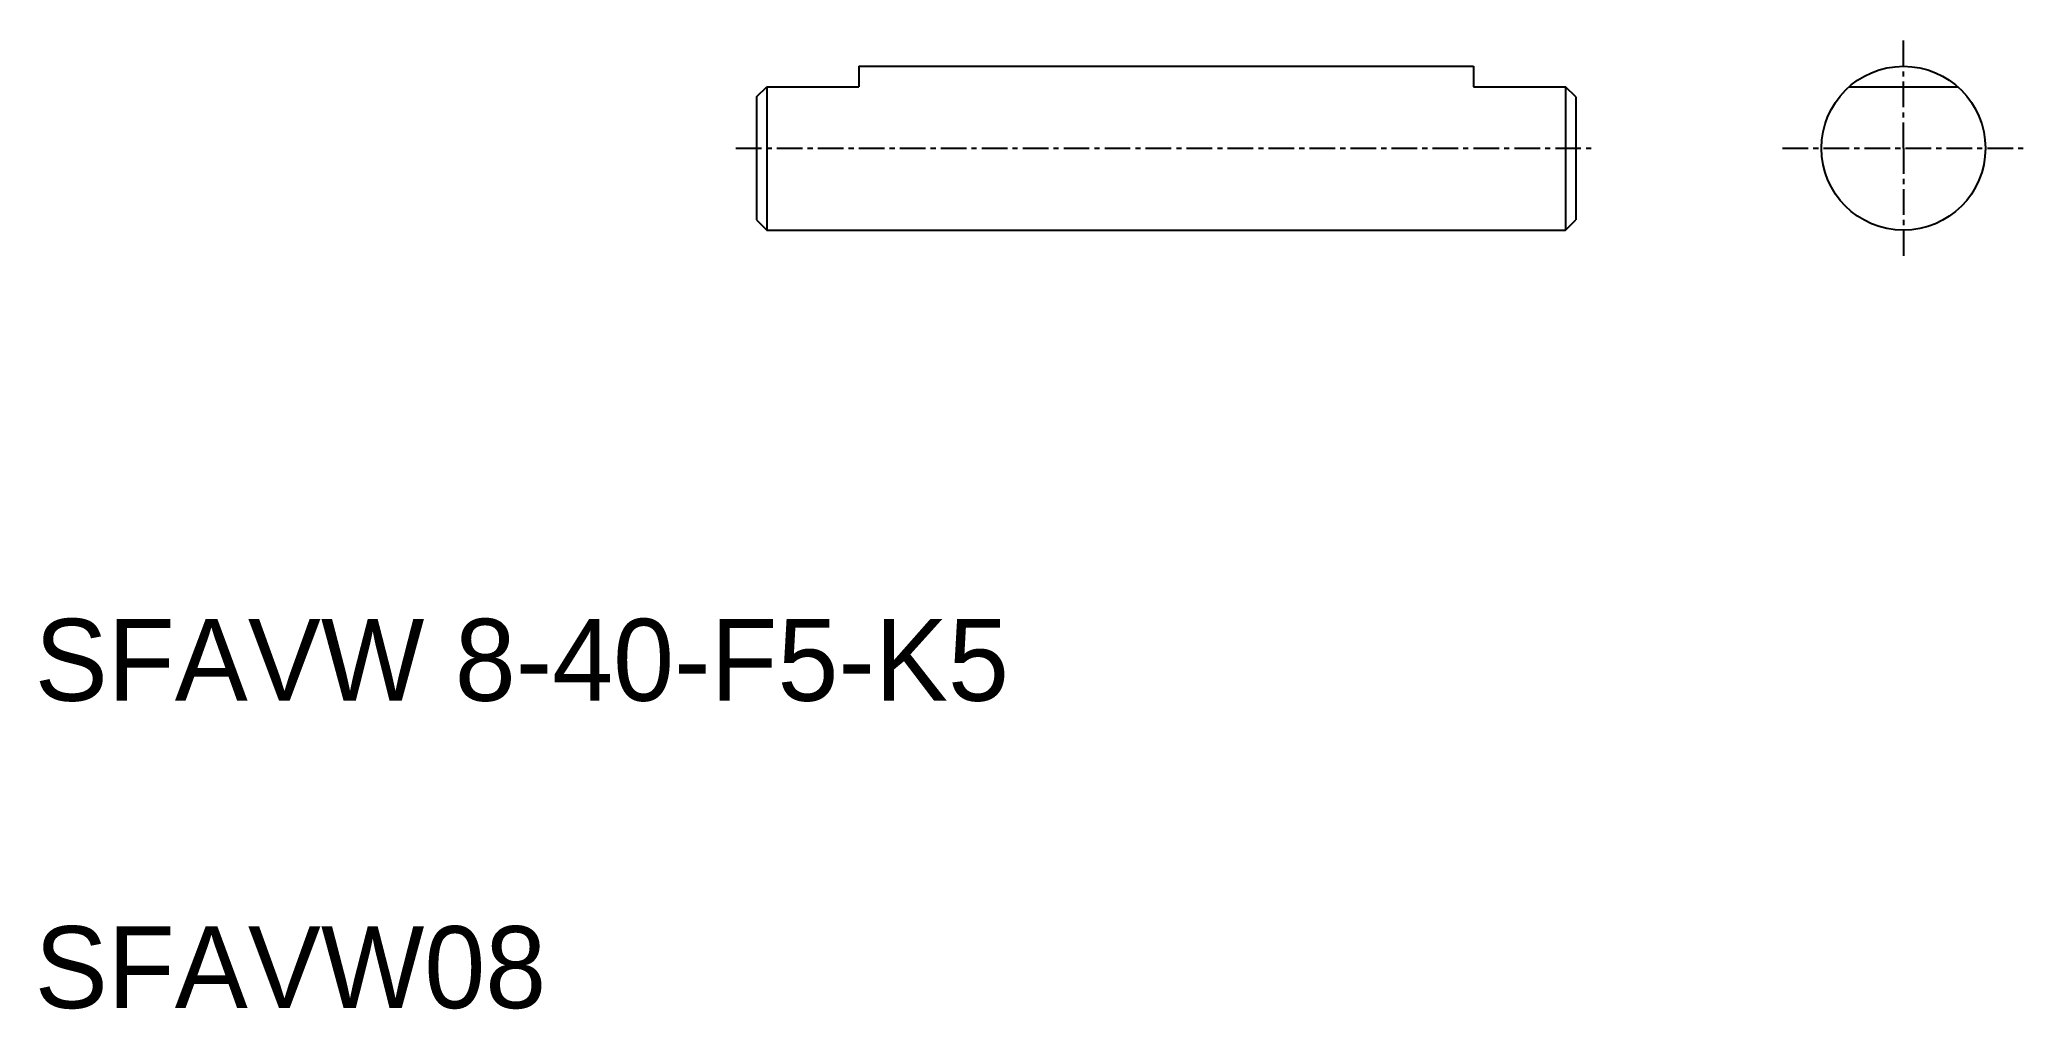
# Model space of a CAD drawing. Extents: x 116.9 to 213.8, y 85.8 to 133.1.
import ezdxf

# ---------------------------------------------------------------- set-up
doc = ezdxf.new("R2010")
doc.units = 0
doc.linetypes.add('CENTER', pattern=[2, 1.25, -0.25, 0.25, -0.25])
doc.layers.get('0').update_dxf_attribs({"linetype": 'CONTINUOUS'})
doc.layers.add('CENTER', color=1, linetype='CENTER')

msp = doc.modelspace()

# ---------------------------------------------------------------- linework, layer by layer
at = {"color": 7, "linetype": 'CONTINUOUS'}
for p, q in [((156.937, 131.814), (186.937, 131.814)), ((156.937, 131.814), (156.937, 130.814)), ((157.187, 131.814), (157.187, 131.814)), ((161.937, 131.814), (161.937, 131.814)), ((186.937, 131.814), (186.937, 130.814)), ((151.937, 130.314), (152.437, 130.814)), ((152.437, 130.814), (152.437, 123.814)), ((152.437, 130.814), (156.937, 130.814)), ((186.937, 130.814), (191.437, 130.814)), ((191.437, 130.814), (191.437, 123.814)), ((191.937, 130.314), (191.437, 130.814)), ((205.283, 130.814), (210.575, 130.814)), ((151.937, 130.314), (151.937, 124.314)), ((191.937, 130.314), (191.937, 124.314)), ((151.937, 124.314), (152.437, 123.814)), ((191.437, 123.814), (191.937, 124.314)), ((152.437, 123.814), (191.437, 123.814))]:
    msp.add_line(p, q, dxfattribs=at)
msp.add_circle((207.929, 127.814), 4, dxfattribs=at)
at = {"layer": 'CENTER', "color": 1, "linetype": 'CENTER'}
for p, q in [((207.929, 127.814), (207.929, 133.11)), ((150.937, 127.814), (192.937, 127.814)), ((202.029, 127.814), (213.829, 127.814)), ((207.929, 127.814), (207.929, 122.519))]:
    msp.add_line(p, q, dxfattribs=at)

# ---------------------------------------------------------------- texts
at = {"color": 7, "linetype": 'CONTINUOUS'}
for s, p in [('SFAVW 8-40-F5-K5', (116.705, 100.844)), ('SFAVW08', (116.705, 85.844))]:
    msp.add_text(s, height=4, dxfattribs=at).set_placement(p)

doc.saveas('drawing.dxf')
